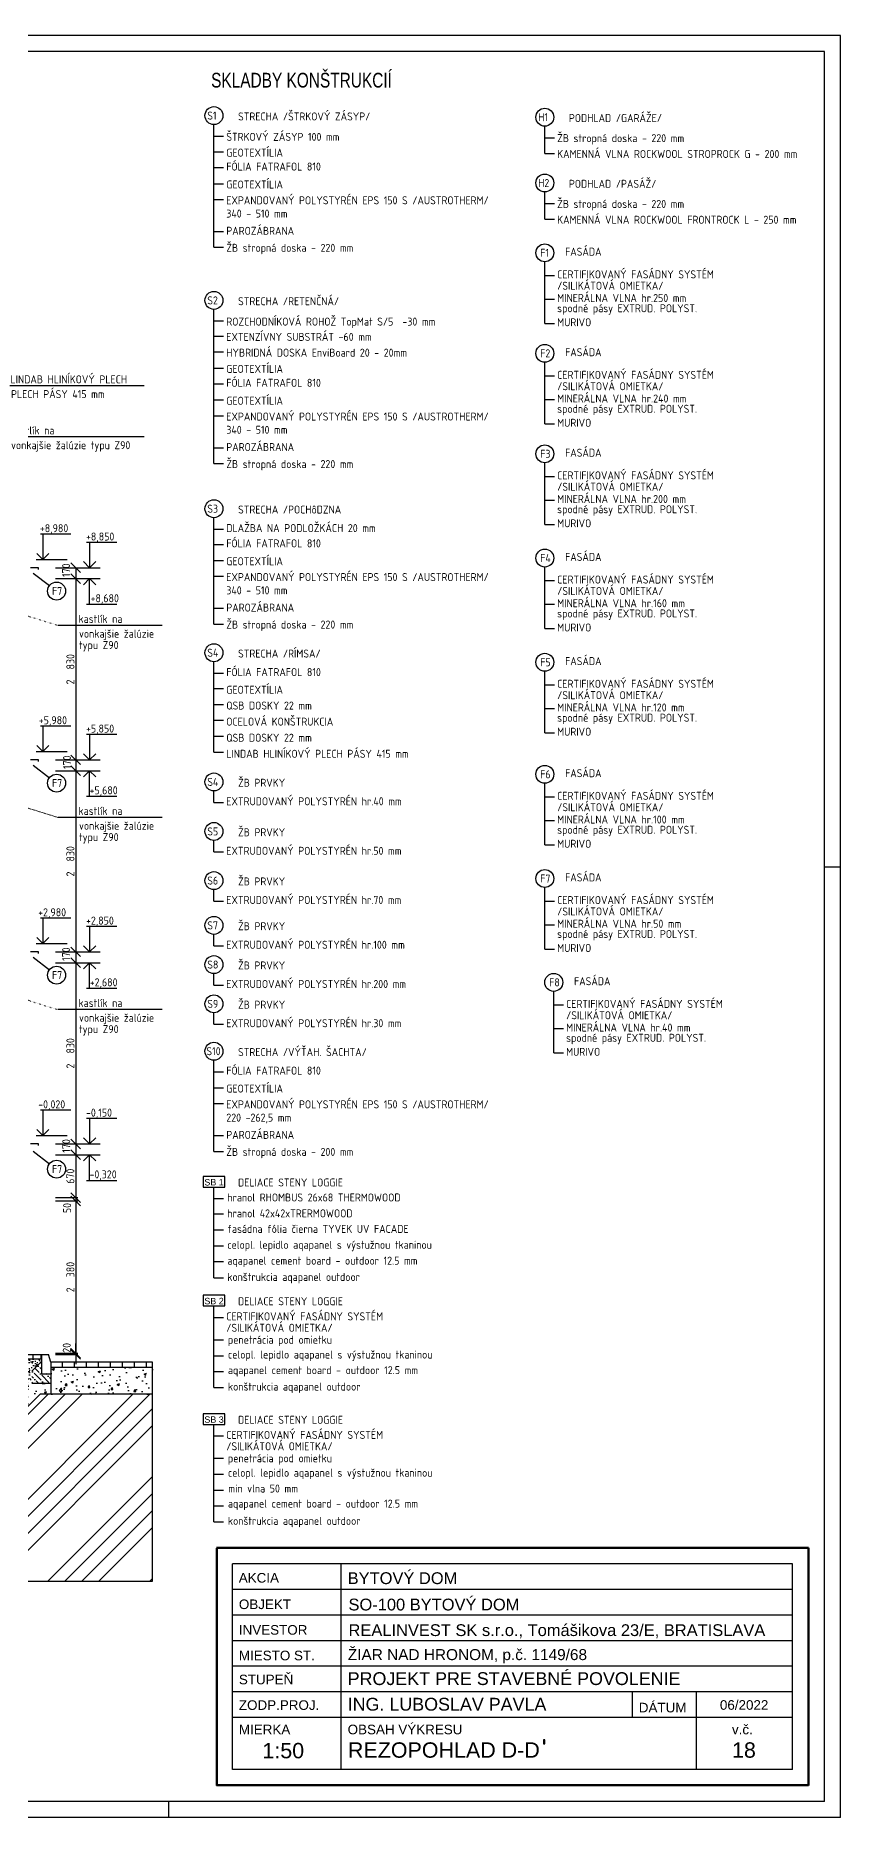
# Model space of a CAD drawing. Extents: x 3792242 to 5145247, y -1546315 to -1031918.
# Drawn here: x 3856861 to 3869437, y -1546315 to -1518481 of the extents above; entities that cross this region are included whole.
import ezdxf

# ---------------------------------------------------------------- set-up
doc = ezdxf.new("R2010")
doc.units = 0
doc.header["$MEASUREMENT"] = 0
doc.linetypes.add('ACAD_ISO07W100', pattern=[3.5, 0.5, -3])
doc.layers.get('0').update_dxf_attribs({"linetype": 'CONTINUOUS'})
doc.layers.get('Defpoints').update_dxf_attribs({"color": 61, "linetype": 'CONTINUOUS'})
for name, color, linetype in [('KÓTY', 4, 'CONTINUOUS'), ('MÚRY', 1, 'CONTINUOUS'), ('OKNÁ', 143, 'CONTINUOUS'), ('TENKÁ', 7, 'CONTINUOUS'), ('ŠRAFY', 82, 'CONTINUOUS')]:
    doc.layers.add(name, color=color, linetype=linetype)
doc.styles.add('ARIAL', font='arial.ttf')
doc.styles.add('STYLE1', font='isocp.shx')
doc.styles.add('style4', font='arial.ttf', dxfattribs={"width": 0.75})
doc.dimstyles.new('STANDARD-50', dxfattribs={"dimtxt": 125, "dimasz": 150, "dimexe": 10, "dimexo": 200, "dimgap": 20, "dimtad": 1, "dimdsep": 46, "dimlunit": 6, "dimtxsty": 'STYLE1', "dimblk1": 'OBLIQUE', "dimblk2": 'OBLIQUE', "dimsah": 1, "dimcen": 2.5, "dimse1": 1, "dimse2": 1, "dimadec": 0, "dimazin": 0, "dimtfac": 1, "dimtmove": 1, "dimatfit": 3, "dimldrblk": 'OBLIQUE', "dimfxl": 1, "dimtolj": 1, "dimtzin": 0, "dimarcsym": 0})
pattern_1 = [(50, (-12142841.75, 590327.22), (358.6300913, -31.3760675), [37.5, -412.5]), (355, (-12142841.75, 590327.22), (-69.375667, 376.096067), [30, -330]), (100.4514445, (-12142811.87, 590324.6), (289.254423, 344.7199955), [31.870096, -350.571056]), (46.1842, (-12142841.75, 590427.22), (533.620665, -82.75964), [56.25, -618.75]), (96.6356355, (-12142797.3, 590420.33), (467.330973, 487.0593), [47.805171, -525.85688]), (351.184164, (-12142841.75, 590427.2), (467.330973, 487.0593), [45, -495]), (21, (-12142791.75, 590402.22), (298.453526, -201.3094453), [37.5, -412.5]), (326, (-12142791.75, 590402.22), (121.657666, 362.5750225), [30, -330]), (71.4514447, (-12142766.9, 590385.45), (420.111188, 161.2655764), [31.870095, -350.571056]), (37.5, (-12142841.75, 590327.22), (6.0799277, 166.4469269), [0, -326, 0, -335, 0, -331.25]), (7.5, (-12142841.75, 590327.22), (131.5347687, 197.205856), [0, -191, 0, -318.5, 0, -126.25]), (327.5, (-12142953.25, 590327.22), (266.9112181, -11.2774359), [0, -125, 0, -390, 0, -517.5]), (317.5, (-12143003.25, 590327.22), (291.5930847, 50.052491), [0, -162.5, 0, -259, 0, -367.5])]

# ---------------------------------------------------------------- blocks, each defined once
blk = doc.blocks.new('_OBLIQUE')
at = {"color": 0, "linetype": 'ByBlock'}
blk.add_line((-0.5, -0.5), (0.5, 0.5), dxfattribs=at)
blk = doc.blocks.new('*D49544')
at = {"layer": 'Defpoints', "color": 0}
for p in [(3856800, -1535794), (3856800, -1535964), (3857487, -1535964)]:
    blk.add_point(p, dxfattribs=at)
at = {"layer": 'KÓTY', "color": 0, "lineweight": -2, "ltscale": 0.25}
blk.add_line((3857487, -1535794), (3857487, -1535964), dxfattribs=at)
at = {"layer": 'KÓTY', "color": 0, "linetype": 'ByBlock', "lineweight": -2, "xscale": 150, "yscale": 150, "zscale": 150}
for p, rotation in [((3857487, -1535794), 90), ((3857487, -1535964), 270)]:
    blk.add_blockref('_OBLIQUE', p, dxfattribs=dict(at, rotation=rotation))
at = {"layer": 'KÓTY', "color": 0, "insert": (3857339, -1535825), "char_height": 125, "attachment_point": 5, "rotation": 90, "style": 'STYLE1'}
blk.add_mtext('\\A1;170', dxfattribs=at)
blk = doc.blocks.new('*D49545')
at = {"layer": 'Defpoints', "color": 0}
for p in [(3856800, -1532964), (3856800, -1535794), (3857487, -1535794)]:
    blk.add_point(p, dxfattribs=at)
at = {"layer": 'KÓTY', "color": 0, "lineweight": -2, "ltscale": 0.25}
blk.add_line((3857487, -1532964), (3857487, -1535794), dxfattribs=at)
at = {"layer": 'KÓTY', "color": 0, "linetype": 'ByBlock', "lineweight": -2, "xscale": 150, "yscale": 150, "zscale": 150}
for p, rotation in [((3857487, -1532964), 90), ((3857487, -1535794), 270)]:
    blk.add_blockref('_OBLIQUE', p, dxfattribs=dict(at, rotation=rotation))
at = {"layer": 'KÓTY', "color": 0, "insert": (3857404, -1534379), "char_height": 125, "attachment_point": 5, "rotation": 90, "style": 'STYLE1'}
blk.add_mtext('\\A1;2ﾠ830', dxfattribs=at)
blk = doc.blocks.new('*D49546')
at = {"layer": 'Defpoints', "color": 0}
for p in [(3856800, -1529964), (3856800, -1532794), (3857487, -1532794)]:
    blk.add_point(p, dxfattribs=at)
at = {"layer": 'KÓTY', "color": 0, "lineweight": -2, "ltscale": 0.25}
blk.add_line((3857487, -1529964), (3857487, -1532794), dxfattribs=at)
at = {"layer": 'KÓTY', "color": 0, "linetype": 'ByBlock', "lineweight": -2, "xscale": 150, "yscale": 150, "zscale": 150}
for p, rotation in [((3857487, -1529964), 90), ((3857487, -1532794), 270)]:
    blk.add_blockref('_OBLIQUE', p, dxfattribs=dict(at, rotation=rotation))
at = {"layer": 'KÓTY', "color": 0, "insert": (3857404, -1531379), "char_height": 125, "attachment_point": 5, "rotation": 90, "style": 'STYLE1'}
blk.add_mtext('\\A1;2ﾠ830', dxfattribs=at)
blk = doc.blocks.new('*D49547')
at = {"layer": 'Defpoints', "color": 0}
for p in [(3856800, -1532794), (3856800, -1532964), (3857487, -1532964)]:
    blk.add_point(p, dxfattribs=at)
at = {"layer": 'KÓTY', "color": 0, "lineweight": -2, "ltscale": 0.25}
blk.add_line((3857487, -1532794), (3857487, -1532964), dxfattribs=at)
at = {"layer": 'KÓTY', "color": 0, "linetype": 'ByBlock', "lineweight": -2, "xscale": 150, "yscale": 150, "zscale": 150}
for p, rotation in [((3857487, -1532794), 90), ((3857487, -1532964), 270)]:
    blk.add_blockref('_OBLIQUE', p, dxfattribs=dict(at, rotation=rotation))
at = {"layer": 'KÓTY', "color": 0, "insert": (3857337, -1532830), "char_height": 125, "attachment_point": 5, "rotation": 90, "style": 'STYLE1'}
blk.add_mtext('\\A1;170', dxfattribs=at)
blk = doc.blocks.new('*D49548')
at = {"layer": 'Defpoints', "color": 0}
for p in [(3856800, -1526964), (3856800, -1529794), (3857487, -1529794)]:
    blk.add_point(p, dxfattribs=at)
at = {"layer": 'KÓTY', "color": 0, "lineweight": -2, "ltscale": 0.25}
blk.add_line((3857487, -1526964), (3857487, -1529794), dxfattribs=at)
at = {"layer": 'KÓTY', "color": 0, "linetype": 'ByBlock', "lineweight": -2, "xscale": 150, "yscale": 150, "zscale": 150}
for p, rotation in [((3857487, -1526964), 90), ((3857487, -1529794), 270)]:
    blk.add_blockref('_OBLIQUE', p, dxfattribs=dict(at, rotation=rotation))
at = {"layer": 'KÓTY', "color": 0, "insert": (3857404, -1528379), "char_height": 125, "attachment_point": 5, "rotation": 90, "style": 'STYLE1'}
blk.add_mtext('\\A1;2ﾠ830', dxfattribs=at)
blk = doc.blocks.new('*D49549')
at = {"layer": 'Defpoints', "color": 0}
for p in [(3856800, -1529794), (3856800, -1529964), (3857487, -1529964)]:
    blk.add_point(p, dxfattribs=at)
at = {"layer": 'KÓTY', "color": 0, "lineweight": -2, "ltscale": 0.25}
blk.add_line((3857487, -1529794), (3857487, -1529964), dxfattribs=at)
at = {"layer": 'KÓTY', "color": 0, "linetype": 'ByBlock', "lineweight": -2, "xscale": 150, "yscale": 150, "zscale": 150}
for p, rotation in [((3857487, -1529794), 90), ((3857487, -1529964), 270)]:
    blk.add_blockref('_OBLIQUE', p, dxfattribs=dict(at, rotation=rotation))
at = {"layer": 'KÓTY', "color": 0, "insert": (3857352, -1529832), "char_height": 125, "attachment_point": 5, "rotation": 90, "style": 'STYLE1'}
blk.add_mtext('\\A1;170', dxfattribs=at)
blk = doc.blocks.new('*D49550')
at = {"layer": 'Defpoints', "color": 0}
for p in [(3856800, -1526794), (3856800, -1526964), (3857487, -1526964)]:
    blk.add_point(p, dxfattribs=at)
at = {"layer": 'KÓTY', "color": 0, "lineweight": -2, "ltscale": 0.25}
blk.add_line((3857487, -1526794), (3857487, -1526964), dxfattribs=at)
at = {"layer": 'KÓTY', "color": 0, "linetype": 'ByBlock', "lineweight": -2, "xscale": 150, "yscale": 150, "zscale": 150}
for p, rotation in [((3857487, -1526794), 90), ((3857487, -1526964), 270)]:
    blk.add_blockref('_OBLIQUE', p, dxfattribs=dict(at, rotation=rotation))
at = {"layer": 'KÓTY', "color": 0, "insert": (3857337, -1526832), "char_height": 125, "attachment_point": 5, "rotation": 90, "style": 'STYLE1'}
blk.add_mtext('\\A1;170', dxfattribs=at)
blk = doc.blocks.new('*D49608')
at = {"layer": 'Defpoints', "color": 0}
for p in [(3855250, -1535964), (3855250, -1536634), (3857487, -1536634)]:
    blk.add_point(p, dxfattribs=at)
at = {"layer": 'KÓTY', "color": 0, "lineweight": -2, "ltscale": 0.25}
blk.add_line((3857487, -1535964), (3857487, -1536634), dxfattribs=at)
at = {"layer": 'KÓTY', "color": 0, "linetype": 'ByBlock', "lineweight": -2, "xscale": 150, "yscale": 150, "zscale": 150}
for p, rotation in [((3857487, -1535964), 90), ((3857487, -1536634), 270)]:
    blk.add_blockref('_OBLIQUE', p, dxfattribs=dict(at, rotation=rotation))
at = {"layer": 'KÓTY', "color": 0, "insert": (3857404, -1536299), "char_height": 125, "attachment_point": 5, "rotation": 90, "style": 'STYLE1'}
blk.add_mtext('\\A1;670', dxfattribs=at)
blk = doc.blocks.new('*D49609')
at = {"layer": 'Defpoints', "color": 0}
for p in [(3854910, -1536634), (3854910, -1536684), (3857487, -1536684)]:
    blk.add_point(p, dxfattribs=at)
at = {"layer": 'KÓTY', "color": 0, "lineweight": -2, "ltscale": 0.25}
blk.add_line((3857487, -1536634), (3857487, -1536684), dxfattribs=at)
at = {"layer": 'KÓTY', "color": 0, "linetype": 'ByBlock', "lineweight": -2, "xscale": 150, "yscale": 150, "zscale": 150}
for p, rotation in [((3857487, -1536634), 90), ((3857487, -1536684), 270)]:
    blk.add_blockref('_OBLIQUE', p, dxfattribs=dict(at, rotation=rotation))
at = {"layer": 'KÓTY', "color": 0, "insert": (3857353, -1536796), "char_height": 125, "attachment_point": 5, "rotation": 90, "style": 'STYLE1'}
blk.add_mtext('\\A1;50', dxfattribs=at)
blk = doc.blocks.new('*D49610')
at = {"layer": 'Defpoints', "color": 0}
for p in [(3854910, -1536684), (3854910, -1539064), (3857487, -1539064)]:
    blk.add_point(p, dxfattribs=at)
at = {"layer": 'KÓTY', "color": 0, "lineweight": -2, "ltscale": 0.25}
blk.add_line((3857487, -1536684), (3857487, -1539064), dxfattribs=at)
at = {"layer": 'KÓTY', "color": 0, "linetype": 'ByBlock', "lineweight": -2, "xscale": 150, "yscale": 150, "zscale": 150}
for p, rotation in [((3857487, -1536684), 90), ((3857487, -1539064), 270)]:
    blk.add_blockref('_OBLIQUE', p, dxfattribs=dict(at, rotation=rotation))
at = {"layer": 'KÓTY', "color": 0, "insert": (3857404, -1537874), "char_height": 125, "attachment_point": 5, "rotation": 90, "style": 'STYLE1'}
blk.add_mtext('\\A1;2ﾠ380', dxfattribs=at)
blk = doc.blocks.new('*D49611')
at = {"layer": 'Defpoints', "color": 0}
for p in [(3855290, -1539064), (3855290, -1539084), (3857487, -1539084)]:
    blk.add_point(p, dxfattribs=at)
at = {"layer": 'KÓTY', "color": 0, "lineweight": -2, "ltscale": 0.25}
for p, q in [((3857487, -1539064), (3857487, -1538914)), ((3857487, -1539064), (3857487, -1539084)), ((3857487, -1539084), (3857487, -1539234))]:
    blk.add_line(p, q, dxfattribs=at)
at = {"layer": 'KÓTY', "color": 0, "linetype": 'ByBlock', "lineweight": -2, "xscale": 150, "yscale": 150, "zscale": 150}
for p, rotation in [((3857487, -1539064), 270), ((3857487, -1539084), 90)]:
    blk.add_blockref('_OBLIQUE', p, dxfattribs=dict(at, rotation=rotation))
at = {"layer": 'KÓTY', "color": 0, "insert": (3857347, -1538980), "char_height": 125, "attachment_point": 5, "rotation": 90, "style": 'STYLE1'}
blk.add_mtext('\\A1;20', dxfattribs=at)

msp = doc.modelspace()

# ---------------------------------------------------------------- hatches: boundary and pattern name
at = {"layer": 'TENKÁ'}
h = msp.add_hatch(color=256, dxfattribs=at)
h.dxf.hatch_style = 1
h.paths.add_polyline_path([(3864796.318, -1545102.922), (3864796.318, -1545166.547), (3864819.943, -1545166.547), (3864819.943, -1545102.922)])
at = {"layer": 'ŠRAFY', "ltscale": 0.25}
h = msp.add_hatch(dxfattribs=at)
h.set_pattern_fill('ANSI34', color=256, scale=1500)
h.set_pattern_definition([(45, (42813.2, 0), (-795.49513, 795.49513), []), (45, (43078.4, 0), (-795.49513, 795.49513), []), (45, (43343.5, 0), (-795.49513, 795.49513), []), (45, (43608.7, 0), (-795.49513, 795.49513), [])])
h.paths.add_polyline_path([(3856930.362, -1539703.601), (3856390.193, -1540243.77), (3856390.193, -1541043.77), (3853790.193, -1541043.77), (3853360.193, -1541043.77), (3852652.192, -1541043.77), (3851490.193, -1541043.77), (3848890.193, -1541043.77), (3843835.652, -1541043.77), (3842560.193, -1541043.77), (3841060.193, -1541043.77), (3841060.193, -1540243.77), (3840660.193, -1539843.77), (3810420.193, -1539843.77), (3810420.193, -1540643.77), (3808620.193, -1540643.77), (3808620.193, -1539843.77), (3806456.344, -1539842.618), (3806055.193, -1540243.77), (3806055.193, -1541043.77), (3803655.193, -1541043.77), (3803655.193, -1540243.77), (3802005.193, -1540243.77), (3802005.193, -1541043.77), (3799805.193, -1541043.77), (3795340.193, -1541043.77), (3795340.193, -1540243.77), (3794507.358, -1538801.258), (3794030.863, -1538804.23), (3794030.863, -1542624), (3858687.193, -1542624), (3858687.193, -1539705.358), (3857100.193, -1539703.771)])
h.paths.add_polyline_path([(3806314.535, -1539532.394), (3806820.884, -1539532.394), (3806820.884, -1539732.444), (3806314.535, -1539732.444)], flags=24)
h.paths.add_polyline_path([(3807463.582, -1540068.7), (3807969.93, -1540068.7), (3807969.93, -1540268.749), (3807463.582, -1540268.749)], flags=24)
h.paths.add_polyline_path([(3807462.035, -1539346.395), (3807980.884, -1539346.395), (3807980.884, -1539546.444), (3807462.035, -1539546.444)], flags=24)
h.paths.add_polyline_path([(3803217.693, -1539571.299), (3803217.693, -1539308.701), (3803467.693, -1539308.701), (3803467.693, -1539571.299)], flags=24)
h.paths.add_polyline_path([(3807963.193, -1540387.57), (3807963.193, -1540099.971), (3808213.193, -1540099.971), (3808213.193, -1540387.57)], flags=24)
h.paths.add_polyline_path([(3807963.193, -1539722.57), (3807963.193, -1539434.971), (3808213.193, -1539434.971), (3808213.193, -1539722.57)], flags=24)
h = msp.add_hatch(dxfattribs=at)
h.set_pattern_fill('ANSI31', color=256, scale=1000, angle=45)
h.set_pattern_definition([(90, (29197.19, -33883.5), (-125, 8e-15), [])])
h.paths.add_polyline_path([(3855290.193, -1539153.77), (3856950.193, -1539153.77), (3856950.193, -1539083.77), (3855450.193, -1539083.77), (3855290.193, -1539083.77)])
h = msp.add_hatch(dxfattribs=at)
h.set_pattern_fill('AR-SAND', color=256, scale=50)
h.set_pattern_definition([(37.5, (-74689.81, -33883.5), (-3.1496679, 96.3411885), [0, -76, 0, -85, 0, -81.25]), (7.5, (-74689.81, -33883.5), (88.4888353, 141.1073033), [0, -41, 0, -68.5, 0, -26.25]), (327.5, (-74751.31, -33883.5), (155.7070931, 0.2829527), [0, -25, 0, -90, 0, -117.5]), (317.5, (-74751.31, -33883.5), (150.3063302, 43.8837782), [0, -12.5, 0, -59, 0, -67.5])])
h.paths.add_polyline_path([(3855290.193, -1539313.77), (3855290.193, -1539338.77), (3855290.193, -1539483.77), (3856800.193, -1539483.77), (3856800.193, -1539342.77), (3856950.193, -1539192.77), (3856950.193, -1539153.77), (3855290.193, -1539153.77)])
h = msp.add_hatch(dxfattribs=at)
h.set_pattern_fill('ANSI36', color=256, scale=500, angle=90)
h.set_pattern_definition([(135, (-12237941.675, 588893.88), (-121.53397802, 33.14563037), [156.25, -31.25, 0, -31.25])])
h.paths.add_polyline_path([(3856950.193, -1539192.77), (3856800.193, -1539342.77), (3856800.193, -1539533.77), (3857100.193, -1539533.77), (3857100.193, -1539383.77), (3856950.193, -1539383.77)])
h = msp.add_hatch(dxfattribs=at)
h.set_pattern_fill('ANSI31', color=256, scale=1500, angle=44)
h.set_pattern_definition([(89, (42813.2, 0), (-187.471443, 3.272326), [])])
h.paths.add_polyline_path([(3858687.193, -1539283.77), (3858687.193, -1539205.357), (3857100.193, -1539203.77), (3857100.193, -1539283.77)])
h = msp.add_hatch(dxfattribs=at)
h.set_pattern_fill('AR-CONC', color=256, scale=50)
h.set_pattern_definition(pattern_1)
h.paths.add_polyline_path([(3855290.193, -1540243.77), (3856390.193, -1540243.77), (3856930.362, -1539703.601), (3857100.193, -1539703.771), (3857100.193, -1539533.77), (3856800.193, -1539533.77), (3856800.193, -1539483.77), (3855290.193, -1539483.77), (3855290.193, -1539513.77)])
h = msp.add_hatch(dxfattribs=at)
h.set_pattern_fill('AR-CONC', color=256, scale=50)
h.set_pattern_definition(pattern_1)
h.paths.add_polyline_path([(3858687.193, -1539705.358), (3858687.193, -1539283.77), (3857100.193, -1539283.77), (3857100.193, -1539383.77), (3857100.193, -1539533.77), (3857100.193, -1539703.771)])

# ---------------------------------------------------------------- linework, layer by layer
at = {"color": 253}
for p in [(3856390.193, -1540243.77), (3858687.193, -1539705.358)]:
    msp.add_line(p, (3856930.362, -1539703.601), dxfattribs=at)
at = {"layer": 'Defpoints'}
for p, q in [((3858687.193, -1542624), (3858687.193, -1539205.357)), ((3794030.863, -1542624), (3858687.193, -1542624))]:
    msp.add_line(p, q, dxfattribs=at)
at = {"layer": 'KÓTY', "ltscale": 0.25}
for p, q in [((3858558.193, -1523952.5), (3856457.693, -1523952.5)), ((3858558.193, -1524750), (3856457.693, -1524750)), ((3856871.193, -1526663.77), (3857352.193, -1526663.77)), ((3857171.29, -1526793.77), (3857521.29, -1526793.77)), ((3857171.29, -1526963.77), (3857521.29, -1526963.77)), ((3857521.29, -1526793.77), (3857871.29, -1526793.77)), ((3857521.29, -1526963.77), (3857871.29, -1526963.77)), ((3858838.193, -1527694.5), (3857208.193, -1527694.5)), ((3856871.193, -1529663.77), (3857352.193, -1529663.77)), ((3857171.29, -1529793.77), (3857521.29, -1529793.77)), ((3857171.29, -1529963.77), (3857521.29, -1529963.77)), ((3857521.29, -1529793.77), (3857871.29, -1529793.77)), ((3857521.29, -1529963.77), (3857871.29, -1529963.77)), ((3858838.193, -1530694.5), (3857208.193, -1530694.5)), ((3856871.193, -1532663.77), (3857352.193, -1532663.77)), ((3857171.29, -1532793.77), (3857521.29, -1532793.77)), ((3857521.29, -1532793.77), (3857871.29, -1532793.77)), ((3857171.29, -1532963.77), (3857521.29, -1532963.77)), ((3857521.29, -1532963.77), (3857871.29, -1532963.77)), ((3858838.193, -1533694.5), (3857208.193, -1533694.5)), ((3856871.193, -1535663.77), (3857352.193, -1535663.77)), ((3857171.29, -1535793.77), (3857521.29, -1535793.77)), ((3857521.29, -1535793.77), (3857871.29, -1535793.77)), ((3857171.29, -1535963.77), (3857521.29, -1535963.77)), ((3857521.29, -1535963.77), (3857871.29, -1535963.77)), ((3857171.29, -1536633.77), (3857521.29, -1536633.77)), ((3857171.29, -1536683.77), (3857521.29, -1536683.77)), ((3857171.29, -1539063.77), (3857521.29, -1539063.77)), ((3857171.29, -1539083.77), (3857521.29, -1539083.77))]:
    msp.add_line(p, q, dxfattribs=at)
at = {"layer": 'KÓTY', "linetype": 'ACAD_ISO07W100', "ltscale": 5}
for p, q in [((3855430.193, -1527138.77), (3857208.193, -1527694.5)), ((3855430.193, -1530138.77), (3857208.193, -1530694.5)), ((3855430.193, -1533138.77), (3857208.193, -1533694.5))]:
    msp.add_line(p, q, dxfattribs=at)
at = {"layer": 'MÚRY'}
for p, q in [((3855450.193, -1539083.77), (3856950.193, -1539083.77)), ((3856950.193, -1539083.77), (3857060.193, -1539083.77)), ((3857100.193, -1539203.77), (3857060.193, -1539083.77)), ((3858687.193, -1539205.357), (3857100.193, -1539203.77))]:
    msp.add_line(p, q, dxfattribs=at)
at = {"layer": 'OKNÁ', "ltscale": 0.25}
for p, q in [((3859647.584, -1521787.836), (3859647.584, -1519870.322)), ((3864818.084, -1520321.519), (3864818.084, -1519895.411)), ((3859647.584, -1520049.654), (3859797.584, -1520049.654)), ((3864818.084, -1520074.742), (3864968.084, -1520074.742)), ((3859647.584, -1520296.431), (3859797.584, -1520296.431)), ((3859647.584, -1520543.208), (3859797.584, -1520543.208)), ((3864818.084, -1520321.519), (3864968.084, -1520321.519)), ((3859647.584, -1520794.282), (3859797.584, -1520794.282)), ((3859647.584, -1521041.059), (3859797.584, -1521041.059)), ((3864818.084, -1521349.019), (3864818.084, -1520922.911)), ((3864818.084, -1521102.242), (3864968.084, -1521102.242)), ((3864818.084, -1521349.019), (3864968.084, -1521349.019)), ((3859647.584, -1521541.059), (3859797.584, -1521541.059)), ((3859647.584, -1521787.836), (3859797.584, -1521787.836)), ((3864818.084, -1522975.549), (3864818.084, -1522013.95)), ((3864818.084, -1522226.663), (3864968.084, -1522226.663)), ((3859647.584, -1525165.742), (3859647.584, -1522756.822)), ((3864818.084, -1522596.44), (3864968.084, -1522596.44)), ((3859647.584, -1522936.154), (3859797.584, -1522936.154)), ((3864818.084, -1522975.549), (3864968.084, -1522975.549)), ((3859647.584, -1523174.336), (3859797.584, -1523174.336)), ((3859647.584, -1523421.113), (3859797.584, -1523421.113)), ((3864818.084, -1524545.549), (3864818.084, -1523583.95)), ((3859647.584, -1523674.336), (3859797.584, -1523674.336)), ((3864818.084, -1523796.663), (3864968.084, -1523796.663)), ((3859647.584, -1523921.113), (3859797.584, -1523921.113)), ((3859647.584, -1524172.188), (3859797.584, -1524172.188)), ((3864818.084, -1524166.44), (3864968.084, -1524166.44)), ((3859647.584, -1524418.965), (3859797.584, -1524418.965)), ((3864818.084, -1524545.549), (3864968.084, -1524545.549)), ((3859647.584, -1524918.965), (3859797.584, -1524918.965)), ((3859647.584, -1525165.742), (3859797.584, -1525165.742)), ((3864818.084, -1526115.549), (3864818.084, -1525153.95)), ((3864818.084, -1525366.663), (3864968.084, -1525366.663)), ((3864818.084, -1525736.44), (3864968.084, -1525736.44)), ((3859647.584, -1527673.631), (3859647.584, -1526011.489)), ((3864818.084, -1526115.549), (3864968.084, -1526115.549)), ((3859647.584, -1526190.82), (3859797.584, -1526190.82)), ((3859647.584, -1526429.003), (3859797.584, -1526429.003)), ((3859647.584, -1526429.003), (3859797.584, -1526429.003)), ((3859647.584, -1526680.077), (3859797.584, -1526680.077)), ((3856823.693, -1526878.77), (3857077.069, -1527072.936)), ((3859647.584, -1526926.854), (3859797.584, -1526926.854)), ((3864818.084, -1527743.613), (3864818.084, -1526782.015)), ((3864818.084, -1526994.727), (3864968.084, -1526994.727)), ((3859647.584, -1527426.854), (3859797.584, -1527426.854)), ((3864818.084, -1527364.505), (3864968.084, -1527364.505)), ((3859647.584, -1527673.631), (3859797.584, -1527673.631)), ((3864818.084, -1527743.613), (3864968.084, -1527743.613)), ((3859647.584, -1529676.576), (3859647.584, -1528261.211)), ((3859647.584, -1528440.542), (3859797.584, -1528440.542)), ((3864818.084, -1529371.678), (3864818.084, -1528410.079)), ((3864818.084, -1528622.792), (3864968.084, -1528622.792)), ((3859647.584, -1528678.725), (3859797.584, -1528678.725)), ((3859647.584, -1528678.725), (3859797.584, -1528678.725)), ((3859647.584, -1528929.799), (3859797.584, -1528929.799)), ((3859647.584, -1529176.576), (3859797.584, -1529176.576)), ((3864818.084, -1528992.569), (3864968.084, -1528992.569)), ((3859647.584, -1529423.353), (3859797.584, -1529423.353)), ((3864818.084, -1529371.678), (3864968.084, -1529371.678)), ((3859647.584, -1529676.576), (3859797.584, -1529676.576)), ((3856823.693, -1529878.77), (3857077.069, -1530072.936)), ((3859647.584, -1530458.692), (3859647.584, -1530279.361)), ((3864818.084, -1531122.242), (3864818.084, -1530160.643)), ((3859647.584, -1530458.692), (3859797.584, -1530458.692)), ((3864818.084, -1530373.356), (3864968.084, -1530373.356)), ((3864818.084, -1530743.133), (3864968.084, -1530743.133)), ((3859647.584, -1531232.192), (3859647.584, -1531052.861)), ((3864818.084, -1531122.242), (3864968.084, -1531122.242)), ((3859647.584, -1531232.192), (3859797.584, -1531232.192)), ((3859647.584, -1532000.192), (3859647.584, -1531820.861)), ((3864818.084, -1532750.306), (3864818.084, -1531788.708)), ((3859647.584, -1532000.192), (3859797.584, -1532000.192)), ((3864818.084, -1532001.42), (3864968.084, -1532001.42)), ((3859647.584, -1532699.59), (3859647.584, -1532520.259)), ((3864818.084, -1532371.198), (3864968.084, -1532371.198)), ((3859647.584, -1532699.59), (3859797.584, -1532699.59)), ((3864818.084, -1532750.306), (3864968.084, -1532750.306)), ((3856823.693, -1532878.77), (3857077.069, -1533072.936)), ((3859647.584, -1533312.59), (3859647.584, -1533133.259)), ((3859647.584, -1533312.59), (3859797.584, -1533312.59)), ((3864957.954, -1534372.351), (3864957.954, -1533410.753)), ((3864957.954, -1533623.465), (3865107.954, -1533623.465)), ((3859647.584, -1533925.59), (3859647.584, -1533746.259)), ((3859647.584, -1533925.59), (3859797.584, -1533925.59)), ((3864957.954, -1533993.242), (3865107.954, -1533993.242)), ((3859647.584, -1535910.646), (3859647.584, -1534486.687)), ((3864957.954, -1534372.351), (3865107.954, -1534372.351)), ((3859647.584, -1534666.018), (3859797.584, -1534666.018)), ((3859647.584, -1534666.018), (3859797.584, -1534666.018)), ((3859647.584, -1534917.092), (3859797.584, -1534917.092)), ((3859647.584, -1535163.869), (3859797.584, -1535163.869)), ((3859647.584, -1535663.869), (3859797.584, -1535663.869)), ((3856823.693, -1535909.5), (3857077.069, -1536103.666)), ((3859647.584, -1535910.646), (3859797.584, -1535910.646)), ((3859647.584, -1537885.517), (3859647.584, -1536470.152)), ((3859647.584, -1536649.483), (3859797.584, -1536649.483)), ((3859647.584, -1536887.666), (3859797.584, -1536887.666)), ((3859647.584, -1536887.666), (3859797.584, -1536887.666)), ((3859647.584, -1537138.74), (3859797.584, -1537138.74)), ((3859647.584, -1537385.517), (3859797.584, -1537385.517)), ((3859647.584, -1537632.294), (3859797.584, -1537632.294)), ((3859647.584, -1537885.517), (3859797.584, -1537885.517)), ((3859647.584, -1539597.714), (3859647.584, -1538325.572)), ((3859647.584, -1538504.903), (3859797.584, -1538504.903)), ((3859647.584, -1538853.086), (3859797.584, -1538853.086)), ((3859647.584, -1538853.086), (3859797.584, -1538853.086)), ((3859647.584, -1539104.16), (3859797.584, -1539104.16)), ((3859647.584, -1539350.937), (3859797.584, -1539350.937)), ((3859647.584, -1539597.714), (3859797.584, -1539597.714)), ((3859647.584, -1541696.253), (3859647.584, -1540177.333)), ((3859647.584, -1540356.664), (3859797.584, -1540356.664)), ((3859647.584, -1540704.847), (3859797.584, -1540704.847)), ((3859647.584, -1540704.847), (3859797.584, -1540704.847)), ((3859647.584, -1540955.921), (3859797.584, -1540955.921)), ((3859647.584, -1541202.699), (3859797.584, -1541202.699)), ((3859647.584, -1541449.476), (3859797.584, -1541449.476)), ((3859647.584, -1541696.253), (3859797.584, -1541696.253))]:
    msp.add_line(p, q, dxfattribs=at)
for centre in [(3859647.584, -1519730.322), (3864818.084, -1519755.411), (3864818.084, -1520782.911), (3864818.084, -1521873.95), (3859647.584, -1522616.822), (3864818.084, -1523443.95), (3864818.084, -1525013.95), (3859647.584, -1525871.489), (3864818.084, -1526642.015), (3857188.193, -1527158.092), (3859647.584, -1528121.211), (3864818.084, -1528270.079), (3857188.193, -1530158.092), (3859647.584, -1530139.361), (3864818.084, -1530020.643), (3859647.584, -1530912.861), (3859647.584, -1531680.861), (3864818.084, -1531648.708), (3859647.584, -1532380.259), (3857188.193, -1533158.092), (3859647.584, -1532993.259), (3864957.954, -1533270.753), (3859647.584, -1533606.259), (3859647.584, -1534346.687), (3857188.193, -1536188.822)]:
    msp.add_circle(centre, 140, dxfattribs=at)
at = {"layer": 'TENKÁ', "color": 7}
for p, q in [((3869437.193, -1518480.798), (3793530.863, -1518480.798)), ((3869437.193, -1546314.833), (3869437.193, -1518480.798)), ((3869187.193, -1518730.798), (3793780.863, -1518730.798)), ((3869187.193, -1546064.833), (3869187.193, -1518730.798)), ((3869187.193, -1546064.833), (3793780.863, -1546064.833)), ((3869437.193, -1546314.833), (3793530.863, -1546314.833))]:
    msp.add_line(p, q, dxfattribs=at)
at = {"layer": 'TENKÁ', "linetype": 'ByBlock', "ltscale": 0.25}
for p, q in [((3856936.388, -1526263.77), (3857410.286, -1526263.77)), ((3856974.193, -1526263.77), (3856974.193, -1526663.77)), ((3857656.928, -1526393.77), (3858130.827, -1526393.77)), ((3857704.233, -1526393.77), (3857704.233, -1526793.77)), ((3856974.193, -1526663.77), (3856878.733, -1526568.311)), ((3856974.193, -1526663.77), (3857069.652, -1526568.311)), ((3857704.233, -1526793.77), (3857608.774, -1526698.311)), ((3857704.233, -1526963.77), (3857608.774, -1527059.23)), ((3857704.233, -1526793.77), (3857799.693, -1526698.311)), ((3857704.233, -1526963.77), (3857799.693, -1527059.23)), ((3857704.233, -1527363.77), (3857704.233, -1526963.77)), ((3857656.928, -1527363.77), (3858130.827, -1527363.77)), ((3856936.388, -1529263.77), (3857410.286, -1529263.77)), ((3856974.193, -1529263.77), (3856974.193, -1529663.77)), ((3857656.928, -1529393.77), (3858130.827, -1529393.77)), ((3857704.233, -1529393.77), (3857704.233, -1529793.77)), ((3856974.193, -1529663.77), (3856878.733, -1529568.311)), ((3856974.193, -1529663.77), (3857069.652, -1529568.311)), ((3857704.233, -1529793.77), (3857608.774, -1529698.311)), ((3857704.233, -1529793.77), (3857799.693, -1529698.311)), ((3857704.233, -1529963.77), (3857608.774, -1530059.23)), ((3857704.233, -1529963.77), (3857799.693, -1530059.23)), ((3857704.233, -1530363.77), (3857704.233, -1529963.77)), ((3857656.928, -1530363.77), (3858130.827, -1530363.77)), ((3856936.388, -1532263.77), (3857410.286, -1532263.77)), ((3856974.193, -1532263.77), (3856974.193, -1532663.77)), ((3857656.928, -1532393.77), (3858130.827, -1532393.77)), ((3857704.233, -1532393.77), (3857704.233, -1532793.77)), ((3856974.193, -1532663.77), (3856878.733, -1532568.311)), ((3856974.193, -1532663.77), (3857069.652, -1532568.311)), ((3857704.233, -1532793.77), (3857608.774, -1532698.311)), ((3857704.233, -1532793.77), (3857799.693, -1532698.311)), ((3857704.233, -1532963.77), (3857608.774, -1533059.23)), ((3857704.233, -1532963.77), (3857799.693, -1533059.23)), ((3857704.233, -1533363.77), (3857704.233, -1532963.77)), ((3857656.928, -1533363.77), (3858130.827, -1533363.77)), ((3856936.388, -1535263.77), (3857410.286, -1535263.77)), ((3856974.193, -1535263.77), (3856974.193, -1535663.77)), ((3856974.193, -1535663.77), (3856878.733, -1535568.311)), ((3856974.193, -1535663.77), (3857069.652, -1535568.311)), ((3857656.928, -1535393.77), (3858130.827, -1535393.77)), ((3857704.233, -1535393.77), (3857704.233, -1535793.77)), ((3857704.233, -1535793.77), (3857608.774, -1535698.311)), ((3857704.233, -1535793.77), (3857799.693, -1535698.311)), ((3857704.233, -1535963.77), (3857608.774, -1536059.23)), ((3857704.233, -1535963.77), (3857799.693, -1536059.23)), ((3857704.233, -1536363.77), (3857704.233, -1535963.77)), ((3857656.928, -1536363.77), (3858130.827, -1536363.77))]:
    msp.add_line(p, q, dxfattribs=at)
at = {"layer": 'TENKÁ'}
for p, q in [((3856780.193, -1526788.5), (3856900.193, -1526788.5)), ((3856900.193, -1526788.5), (3856900.193, -1526818.5)), ((3856780.193, -1529788.5), (3856900.193, -1529788.5)), ((3856900.193, -1529788.5), (3856900.193, -1529818.5)), ((3856780.193, -1532788.5), (3856900.193, -1532788.5)), ((3856900.193, -1532788.5), (3856900.193, -1532818.5)), ((3856780.193, -1535788.5), (3856900.193, -1535788.5)), ((3856900.193, -1535788.5), (3856900.193, -1535818.5)), ((3855290.193, -1539153.77), (3856950.193, -1539153.77)), ((3856800.193, -1539342.77), (3856950.193, -1539192.77)), ((3856950.193, -1539083.77), (3856950.193, -1539383.77)), ((3857100.193, -1539203.77), (3857100.193, -1539703.771)), ((3856950.193, -1539383.77), (3857100.193, -1539383.77)), ((3857100.193, -1539283.77), (3858687.193, -1539283.77)), ((3856800.193, -1539533.77), (3857100.193, -1539533.77))]:
    msp.add_line(p, q, dxfattribs=at)
at = {"layer": 'TENKÁ', "ltscale": 0.25}
for p, q in [((3869187.193, -1531464.833), (3869437.193, -1531464.833)), ((3869187.193, -1531464.833), (3869437.193, -1531464.833)), ((3859937.193, -1545564.833), (3859937.193, -1542354.833)), ((3868687.193, -1542354.833), (3859937.193, -1542354.833)), ((3861637.193, -1545564.833), (3861637.193, -1542354.833)), ((3868687.193, -1545564.833), (3868687.193, -1542354.833)), ((3868687.193, -1542754.833), (3859937.193, -1542754.833)), ((3868687.193, -1543154.833), (3859937.193, -1543154.833)), ((3868687.193, -1543554.833), (3859937.193, -1543554.833)), ((3868687.193, -1543954.833), (3859937.193, -1543954.833)), ((3868687.193, -1543954.833), (3859937.193, -1543954.833)), ((3868687.193, -1544354.833), (3859937.193, -1544354.833)), ((3868687.193, -1544354.833), (3859937.193, -1544354.833)), ((3866187.193, -1544754.833), (3866187.193, -1544354.833)), ((3867187.193, -1545564.833), (3867187.193, -1544354.833)), ((3868687.193, -1544754.833), (3859937.193, -1544754.833)), ((3868687.193, -1545564.833), (3859937.193, -1545564.833)), ((3858937.193, -1546064.833), (3858937.193, -1546314.833)), ((3858937.193, -1546064.833), (3858937.193, -1546314.833))]:
    msp.add_line(p, q, dxfattribs=at)
at = {"layer": 'TENKÁ', "lineweight": 40, "ltscale": 0.25}
for p, q in [((3868937.193, -1542104.833), (3859687.193, -1542104.833)), ((3859687.193, -1542106.833), (3859687.193, -1545814.833)), ((3868937.193, -1542106.833), (3859687.193, -1542106.833)), ((3868937.193, -1542108.833), (3859687.193, -1542108.833)), ((3859689.193, -1542106.833), (3859689.193, -1545814.833)), ((3859691.193, -1542106.833), (3859691.193, -1545814.833)), ((3868933.193, -1542104.833), (3868933.193, -1545814.833)), ((3868935.193, -1542104.833), (3868935.193, -1545814.833)), ((3868937.193, -1542104.833), (3868937.193, -1545814.833)), ((3868937.193, -1545810.833), (3859687.193, -1545810.833)), ((3868937.193, -1545812.833), (3859687.193, -1545812.833)), ((3868937.193, -1545814.833), (3859687.193, -1545814.833))]:
    msp.add_line(p, q, dxfattribs=at)
at = {"layer": 'TENKÁ'}
for points in [[(3859818.334, -1536302.152), (3859476.834, -1536302.152), (3859476.834, -1536470.152), (3859818.334, -1536470.152)], [(3859818.334, -1538157.572), (3859476.834, -1538157.572), (3859476.834, -1538325.572), (3859818.334, -1538325.572)], [(3859818.334, -1540009.333), (3859476.834, -1540009.333), (3859476.834, -1540177.333), (3859818.334, -1540177.333)], [(3864819.943, -1545102.922), (3864796.318, -1545102.922), (3864796.318, -1545166.547), (3864819.943, -1545166.547)]]:
    msp.add_lwpolyline(points, close=True, dxfattribs=at)

# ---------------------------------------------------------------- texts
at = {"layer": 'TENKÁ', "ltscale": 0.25, "style": 'style4', "width": 0.75}
msp.add_text('SKLADBY KONŠTRUKCIÍ', height=230, dxfattribs=at).set_placement((3859603.446, -1519291.523))
at = {"layer": 'TENKÁ', "ltscale": 0.25, "style": 'STYLE1'}
for s, p in [('S1', (3859543.279, -1519792.5)), ('STRECHA /ŠTRKOVÝ ZÁSYP/', (3860024.328, -1519805.833)), ('H1', (3864713.779, -1519817.589)), ('PODHLAD /GARÁŽE/', (3865194.828, -1519830.922)), ('ŠTRKOVÝ ZÁSYP 100 mm', (3859840.67, -1520124.53)), ('ŽB stropná doska - 220 mm', (3865011.17, -1520145.015)), ('GEOTEXTÍLIA', (3859840.67, -1520371.307)), ('KAMENNÁ VLNA ROCKWOOL STROPROCK G - 200 mm', (3865011.17, -1520391.793)), ('FÓLIA FATRAFOL 810', (3859840.67, -1520589.099)), ('GEOTEXTÍLIA', (3859840.67, -1520869.158)), ('H2', (3864713.779, -1520845.089)), ('PODHLAD /PASÁŽ/', (3865194.828, -1520858.422)), ('EXPANDOVANÝ POLYSTYRÉN EPS 150 S /AUSTROTHERM/', (3859840.67, -1521115.935)), ('ŽB stropná doska - 220 mm', (3865011.17, -1521172.515)), ('340 - 510 mm', (3859840.67, -1521323.11)), ('KAMENNÁ VLNA ROCKWOOL FRONTROCK L - 250 mm', (3865011.17, -1521419.293)), ('PAROZÁBRANA', (3859840.67, -1521592.583)), ('ŽB stropná doska - 220 mm', (3859840.67, -1521858.11)), ('F1', (3864746.779, -1521936.128)), ('FASÁDA', (3865135.349, -1521918.971)), ('CERTIFIKOVANÝ FASÁDNY SYSTÉM', (3865011.17, -1522272.554)), ('/SILIKÁTOVÁ OMIETKA/', (3865011.17, -1522450.554)), ('MINERÁLNA VLNA hr.250 mm', (3865011.17, -1522642.331)), ('S2', (3859543.279, -1522679)), ('STRECHA /RETENČNÁ/', (3860024.328, -1522692.333)), ('spodné pásy EXTRUD. POLYST.', (3865011.17, -1522802.331)), ('ROZCHODNÍKOVÁ ROHOŽ TopMat S/5  -30 mm', (3859840.67, -1523011.03)), ('MURIVO', (3865011.17, -1523021.44)), ('EXTENZÍVNY SUBSTRÁT -60 mm', (3859840.67, -1523249.212)), ('HYBRIDNÁ DOSKA EnviBoard 20 - 20mm', (3859840.67, -1523495.989)), ('FASÁDA', (3865135.349, -1523488.971)), ('GEOTEXTÍLIA', (3859840.67, -1523749.212)), ('F2', (3864746.779, -1523506.128)), ('LINDAB HLINÍKOVÝ PLECH', (3856468.779, -1523912.876)), ('FÓLIA FATRAFOL 810', (3859840.67, -1523967.004)), ('/SILIKÁTOVÁ OMIETKA/', (3865011.17, -1524020.554)), ('CERTIFIKOVANÝ FASÁDNY SYSTÉM', (3865011.17, -1523842.554)), ('PLECH PÁSY 415 mm', (3856476.779, -1524143.876)), ('GEOTEXTÍLIA', (3859840.67, -1524247.064)), ('MINERÁLNA VLNA hr.240 mm', (3865011.17, -1524212.331)), ('EXPANDOVANÝ POLYSTYRÉN EPS 150 S /AUSTROTHERM/', (3859840.67, -1524493.841)), ('spodné pásy EXTRUD. POLYST.', (3865011.17, -1524372.331)), ('MURIVO', (3865011.17, -1524591.44)), ('kastlík na', (3856468.779, -1524710.376)), ('340 - 510 mm', (3859840.67, -1524701.015)), ('vonkajšie žalúzie typu Z90', (3856476.779, -1524941.376)), ('PAROZÁBRANA', (3859840.67, -1524970.489)), ('F3', (3864746.779, -1525076.128)), ('FASÁDA', (3865135.349, -1525058.971)), ('ŽB stropná doska - 220 mm', (3859840.67, -1525236.015)), ('CERTIFIKOVANÝ FASÁDNY SYSTÉM', (3865011.17, -1525412.554)), ('/SILIKÁTOVÁ OMIETKA/', (3865011.17, -1525590.554)), ('S3', (3859543.279, -1525933.667)), ('STRECHA /POCHôDZNA', (3860024.328, -1525946.999)), ('spodné pásy EXTRUD. POLYST.', (3865011.17, -1525942.331)), ('MINERÁLNA VLNA hr.200 mm', (3865011.17, -1525782.331)), ('+8,980', (3856927.324, -1526238.444)), ('DLAŽBA NA PODLOŽKÁCH 20 mm', (3859840.67, -1526236.711)), ('MURIVO', (3865011.17, -1526161.44)), ('+8,850', (3857647.864, -1526368.444)), ('FÓLIA FATRAFOL 810', (3859840.67, -1526474.893)), ('GEOTEXTÍLIA', (3859840.67, -1526754.953)), ('F4', (3864746.779, -1526704.193)), ('FASÁDA', (3865135.349, -1526687.035)), ('EXPANDOVANÝ POLYSTYRÉN EPS 150 S /AUSTROTHERM/', (3859840.67, -1527001.73)), ('CERTIFIKOVANÝ FASÁDNY SYSTÉM', (3865011.17, -1527040.618)), ('F7', (3857116.888, -1527220.27)), ('+8,680', (3857719.864, -1527332.444)), ('340 - 510 mm', (3859840.67, -1527208.904)), ('/SILIKÁTOVÁ OMIETKA/', (3865011.17, -1527218.618)), ('MINERÁLNA VLNA hr.160 mm', (3865011.17, -1527410.395)), ('kastlík na', (3857530.779, -1527654.876)), ('PAROZÁBRANA', (3859840.67, -1527478.378)), ('spodné pásy EXTRUD. POLYST.', (3865011.17, -1527570.395)), ('vonkajšie žalúzie ', (3857538.779, -1527885.876)), ('ŽB stropná doska - 220 mm', (3859840.67, -1527743.904)), ('MURIVO', (3865011.17, -1527789.504)), ('typu Z90', (3857538.779, -1528063.876)), ('S4', (3859543.279, -1528183.389)), ('STRECHA /RÍMSA/', (3860024.328, -1528196.721)), ('FÓLIA FATRAFOL 810', (3859840.67, -1528486.433)), ('F5', (3864746.779, -1528332.257)), ('FASÁDA', (3865135.349, -1528315.099)), ('GEOTEXTÍLIA', (3859840.67, -1528762.195)), ('CERTIFIKOVANÝ FASÁDNY SYSTÉM', (3865011.17, -1528668.682)), ('QSB DOSKY 22 mm', (3859840.67, -1529008.972)), ('/SILIKÁTOVÁ OMIETKA/', (3865011.17, -1528846.682)), ('MINERÁLNA VLNA hr.120 mm', (3865011.17, -1529038.46)), ('+5,980', (3856910.35, -1529238.444)), ('OCELOVÁ KONŠTRUKCIA', (3859840.67, -1529260.046)), ('spodné pásy EXTRUD. POLYST.', (3865011.17, -1529198.46)), ('+5,850', (3857647.864, -1529368.444)), ('QSB DOSKY 22 mm', (3859840.67, -1529511.121)), ('MURIVO', (3865011.17, -1529417.568)), ('LINDAB HLINÍKOVÝ PLECH PÁSY 415 mm', (3859840.67, -1529762.195)), ('F6', (3864746.779, -1530082.821)), ('FASÁDA', (3865135.349, -1530065.664)), ('F7', (3857116.888, -1530220.27)), ('+5,680', (3857703.364, -1530332.444)), ('S4', (3859543.279, -1530201.539)), ('ŽB PRVKY', (3860024.328, -1530214.871)), ('CERTIFIKOVANÝ FASÁDNY SYSTÉM', (3865011.17, -1530419.247)), ('kastlík na', (3857530.779, -1530654.876)), ('EXTRUDOVANÝ POLYSTYRÉN hr.40 mm', (3859840.67, -1530504.583)), ('/SILIKÁTOVÁ OMIETKA/', (3865011.17, -1530597.247)), ('vonkajšie žalúzie ', (3857538.779, -1530885.876)), ('S5', (3859543.279, -1530975.039)), ('ŽB PRVKY', (3860024.328, -1530988.371)), ('spodné pásy EXTRUD. POLYST.', (3865011.17, -1530949.024)), ('MINERÁLNA VLNA hr.100 mm', (3865011.17, -1530789.024)), ('typu Z90', (3857538.779, -1531063.876)), ('EXTRUDOVANÝ POLYSTYRÉN hr.50 mm', (3859840.67, -1531278.083)), ('MURIVO', (3865011.17, -1531168.133)), ('S6', (3859543.279, -1531743.039)), ('ŽB PRVKY', (3860024.328, -1531756.371)), ('F7', (3864746.779, -1531710.886)), ('FASÁDA', (3865135.349, -1531693.728)), ('EXTRUDOVANÝ POLYSTYRÉN hr.70 mm', (3859840.67, -1532046.083)), ('CERTIFIKOVANÝ FASÁDNY SYSTÉM', (3865011.17, -1532047.311)), ('+2,980', (3856900.85, -1532238.444)), ('+2,850', (3857647.864, -1532368.444)), ('/SILIKÁTOVÁ OMIETKA/', (3865011.17, -1532225.311)), ('MINERÁLNA VLNA hr.50 mm', (3865011.17, -1532417.088)), ('S7', (3859543.279, -1532442.437)), ('ŽB PRVKY', (3860024.328, -1532455.77)), ('spodné pásy EXTRUD. POLYST.', (3865011.17, -1532577.088)), ('EXTRUDOVANÝ POLYSTYRÉN hr.100 mm', (3859840.67, -1532745.481)), ('MURIVO', (3865011.17, -1532796.197)), ('F7', (3857116.888, -1533220.27)), ('S8', (3859543.279, -1533055.437)), ('ŽB PRVKY', (3860024.328, -1533068.77)), ('+2,680', (3857706.364, -1533332.444)), ('EXTRUDOVANÝ POLYSTYRÉN hr.200 mm', (3859840.67, -1533358.481)), ('F8', (3864886.65, -1533332.931)), ('FASÁDA', (3865275.219, -1533315.773)), ('kastlík na', (3857530.779, -1533654.876)), ('S9', (3859543.279, -1533668.437)), ('ŽB PRVKY', (3860024.328, -1533681.77)), ('CERTIFIKOVANÝ FASÁDNY SYSTÉM', (3865151.041, -1533669.356)), ('vonkajšie žalúzie ', (3857538.779, -1533885.876)), ('EXTRUDOVANÝ POLYSTYRÉN hr.30 mm', (3859840.67, -1533971.481)), ('/SILIKÁTOVÁ OMIETKA/', (3865151.041, -1533847.356)), ('MINERÁLNA VLNA hr.40 mm', (3865151.041, -1534039.133)), ('typu Z90', (3857538.779, -1534063.876)), ('spodné pásy EXTRUD. POLYST.', (3865151.041, -1534199.133)), ('S10', (3859529.779, -1534408.865)), ('STRECHA /VÝŤAH. ŠACHTA/', (3860024.328, -1534422.197)), ('MURIVO', (3865151.041, -1534418.242)), ('FÓLIA FATRAFOL 810', (3859840.67, -1534711.909)), ('GEOTEXTÍLIA', (3859840.67, -1534991.968)), ('-0,020', (3856900.85, -1535238.444)), ('-0,150', (3857647.864, -1535368.444)), ('220 -262,5 mm', (3859840.67, -1535445.919)), ('EXPANDOVANÝ POLYSTYRÉN EPS 150 S /AUSTROTHERM/', (3859840.67, -1535238.745)), ('PAROZÁBRANA', (3859840.67, -1535715.393)), ('ŽB stropná doska - 200 mm', (3859840.67, -1535980.919)), ('F7', (3857116.888, -1536251)), ('-0,320', (3857702.864, -1536332.444)), ('DELIACE STENY LOGGIE', (3860024.328, -1536459.59)), ('hranol RHOMBUS 26x68 THERMOWOOD', (3859856.245, -1536693.731)), ('hranol 42x42xTRERMOWOOD', (3859856.245, -1536941.731)), ('fasádna fólia čierna TYVEK UV FACADE', (3859856.245, -1537184.731)), ('celopl. lepidlo aqapanel s výstužnou tkaninou', (3859856.245, -1537432.731)), ('aqapanel cement board - outdoor 12.5 mm', (3859856.245, -1537680.231)), ('konštrukcia aqapanel outdoor', (3859856.245, -1537935.231)), ('CERTIFIKOVANÝ FASÁDNY SYSTÉM', (3859840.67, -1538550.794)), ('DELIACE STENY LOGGIE', (3860024.328, -1538315.01)), ('/SILIKÁTOVÁ OMIETKA/', (3859840.67, -1538728.794)), ('penetrácia pod omietku', (3859865.902, -1538916.151)), ('celopl. lepidlo aqapanel s výstužnou tkaninou', (3859865.902, -1539147.651)), ('aqapanel cement board - outdoor 12.5 mm', (3859865.902, -1539391.151)), ('konštrukcia aqapanel outdoor', (3859865.902, -1539648.151)), ('DELIACE STENY LOGGIE', (3860024.328, -1540166.771)), ('CERTIFIKOVANÝ FASÁDNY SYSTÉM', (3859840.67, -1540402.555)), ('/SILIKÁTOVÁ OMIETKA/', (3859840.67, -1540580.555)), ('celopl. lepidlo aqapanel s výstužnou tkaninou', (3859865.902, -1540993.412)), ('penetrácia pod omietku', (3859865.902, -1540767.912)), ('min vlna 50 mm', (3859872.902, -1541240.104)), ('aqapanel cement board - outdoor 12.5 mm', (3859865.902, -1541475.912)), ('konštrukcia aqapanel outdoor', (3859865.902, -1541745.412))]:
    msp.add_text(s, height=125, dxfattribs=at).set_placement(p)
at = {"layer": 'TENKÁ', "linetype": 'Continuous', "lineweight": 20, "style": 'ARIAL'}
for s, p in [('SB 1', (3859497.745, -1536443.481)), ('SB 2', (3859497.745, -1538298.901)), ('SB 3', (3859497.745, -1540150.662))]:
    msp.add_text(s, height=100, dxfattribs=at).set_placement(p)
at = {"layer": 'TENKÁ', "lineweight": 40, "ltscale": 0.25, "style": 'ARIAL'}
for s, height, p in [('AKCIA', 150, (3860035.364, -1542647.675)), ('BYTOVÝ DOM', 184, (3861737.193, -1542670.349)), ('OBJEKT', 150, (3860037.193, -1543060.971)), ('SO-100 BYTOVÝ DOM', 184, (3861750.335, -1543082.129)), ('INVESTOR', 150, (3860037.193, -1543460.971)), ('REALINVEST SK s.r.o., Tomášikova 23/E, BRATISLAVA', 184, (3861750.335, -1543482.129)), ('ŽIAR NAD HRONOM, p.č. 1149/68', 172, (3861739.618, -1543858.238)), ('MIESTO ST.', 150, (3860037.193, -1543860.971)), ('STUPEŇ', 150, (3860037.193, -1544235.971)), ('PROJEKT PRE STAVEBNÉ POVOLENIE', 200, (3861737.194, -1544247.445)), ('ZODP.PROJ.', 150, (3860037.193, -1544635.971)), ('ING. LUBOSLAV PAVLA', 200, (3861737.194, -1544647.445)), ('DÁTUM     ', 150, (3866287.193, -1544674.833)), ('06/2022', 150, (3867554.492, -1544634.09)), ('MIERKA             ', 150, (3860037.193, -1545016.942)), ('OBSAH VÝKRESU', 150, (3861737.193, -1545016.942)), ('v.č.', 150, (3867742.592, -1545016.942)), ('1:50', 240, (3860404.67, -1545391.969)), ('REZOPOHLAD D-D', 240, (3861741.528, -1545382.847)), ('18', 240, (3867743.528, -1545382.847))]:
    msp.add_text(s, height=height, dxfattribs=at).set_placement(p)

# ---------------------------------------------------------------- dimensions: what is measured, and where the dimension line sits
at = {"layer": 'KÓTY', "ltscale": 0.25}
for base, p1, p2, picture, middle in [((3857486.693, -1526963.77), (3856800.193, -1526793.77), (3856800.193, -1526963.77), '*D49550', (3857419.693, -1526832)), ((3857486.693, -1529963.77), (3856800.193, -1529793.77), (3856800.193, -1529963.77), '*D49549', (3857434.693, -1529831.5)), ((3857486.693, -1532963.77), (3856800.193, -1532793.77), (3856800.193, -1532963.77), '*D49547', (3857419.693, -1532830.5)), ((3857486.693, -1535963.77), (3856800.193, -1535793.77), (3856800.193, -1535963.77), '*D49544', (3857421.193, -1535825)), ((3857486.693, -1536683.77), (3854910.193, -1536633.77), (3854910.193, -1536683.77), '*D49609', (3857435.693, -1536796.5)), ((3857486.693, -1539083.77), (3855290.193, -1539063.77), (3855290.193, -1539083.77), '*D49611', (3857429.193, -1538980))]:
    dim = msp.add_linear_dim(base=base, p1=p1, p2=p2, angle=90, dimstyle='STANDARD-50', override={"dimtxsty": 'STYLE1', "dimldrblk": 'OBLIQUE'}, dxfattribs=at)
    dim.commit()
    dim.dimension.update_dxf_attribs({"geometry": picture, "text_midpoint": middle, "dimtype": 160})
for base, p1, p2, picture, middle in [((3857486.693, -1529793.77), (3856800.193, -1526963.77), (3856800.193, -1529793.77), '*D49548', (3857404.15, -1528378.77)), ((3857486.693, -1532793.77), (3856800.193, -1529963.77), (3856800.193, -1532793.77), '*D49546', (3857404.15, -1531378.77)), ((3857486.693, -1535793.77), (3856800.193, -1532963.77), (3856800.193, -1535793.77), '*D49545', (3857404.15, -1534378.77)), ((3857486.693, -1536633.77), (3855250.193, -1535963.77), (3855250.193, -1536633.77), '*D49608', (3857404.193, -1536298.77)), ((3857486.693, -1539063.77), (3854910.193, -1536683.77), (3854910.193, -1539063.77), '*D49610', (3857404.15, -1537873.77))]:
    dim = msp.add_linear_dim(base=base, p1=p1, p2=p2, angle=90, dimstyle='STANDARD-50', override={"dimtxsty": 'STYLE1', "dimldrblk": 'OBLIQUE'}, dxfattribs=at)
    dim.commit()
    dim.dimension.update_dxf_attribs({"geometry": picture, "text_midpoint": middle})

doc.saveas('drawing.dxf')
